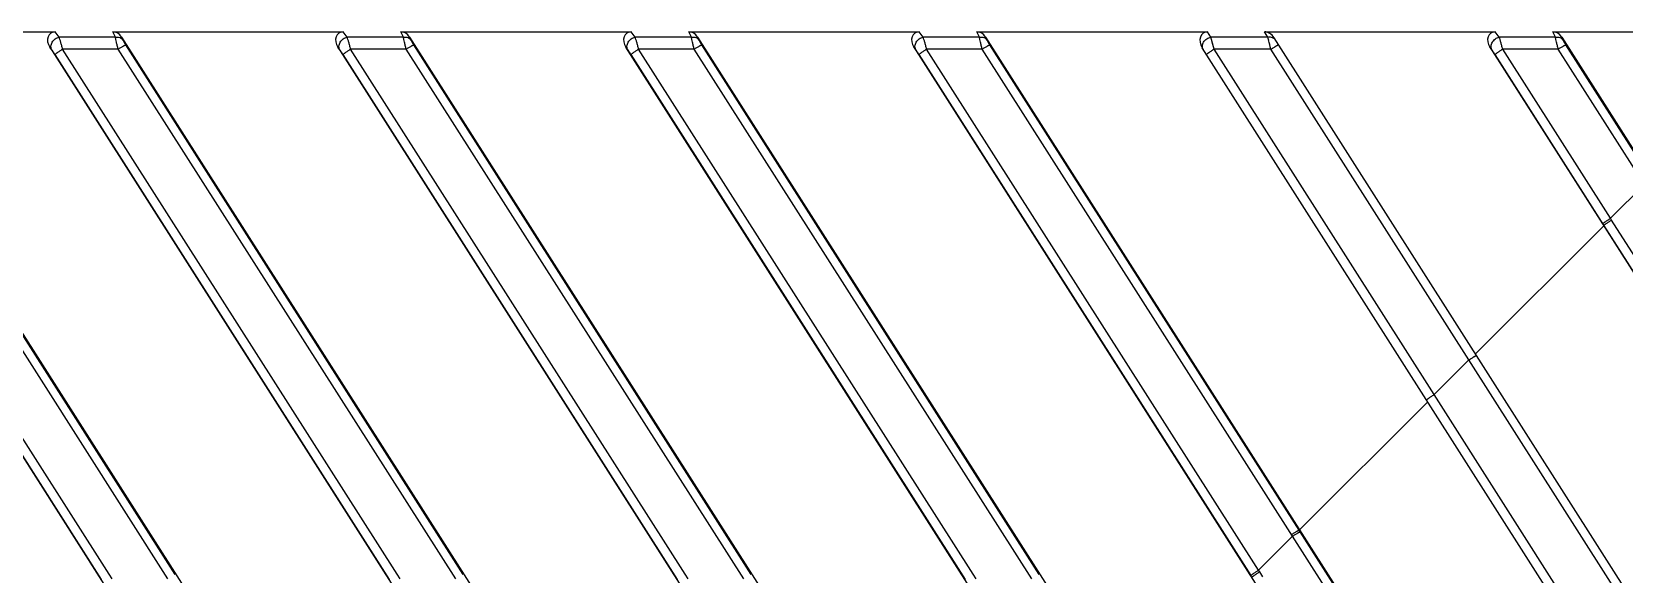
# Model space of a CAD drawing. Header units: millimetres. Extents: x 3299 to 14264, y 1863 to 5555.
# Drawn here: x 12479.5 to 12532.6, y 3770.2 to 3788.3 of the extents above; entities that cross this region are included whole.
import ezdxf

# ---------------------------------------------------------------- set-up
doc = ezdxf.new("R2010")
doc.units = ezdxf.units.MM

# ---------------------------------------------------------------- blocks, each defined once
blk = doc.blocks.new('1111')
at = {"color": 7, "linetype": 'Continuous'}
for p, q in [((16501.54, 7051.134), (16509.215, 7051.134)), ((16501.831, 7050.956), (16602.197, 6893.412)), ((16513.223, 7033.034), (16501.967, 7050.703)), ((16509.355, 7050.959), (16509.215, 7051.134)), ((16511.226, 7050.959), (16509.355, 7050.959)), ((16511.144, 7051.134), (16518.819, 7051.134)), ((16511.226, 7050.959), (16511.144, 7051.134)), ((16511.478, 7050.864), (16511.435, 7050.956)), ((16511.435, 7050.956), (16602.197, 6908.488)), ((16522.827, 7033.034), (16511.571, 7050.703)), ((16518.959, 7050.959), (16518.819, 7051.134)), ((16520.83, 7050.959), (16518.959, 7050.959)), ((16520.748, 7051.134), (16528.423, 7051.134)), ((16520.83, 7050.959), (16520.748, 7051.134)), ((16521.039, 7050.956), (16602.197, 6923.563)), ((16521.082, 7050.864), (16521.039, 7050.956)), ((16532.432, 7033.034), (16521.175, 7050.703)), ((16528.563, 7050.959), (16528.423, 7051.134)), ((16530.434, 7050.959), (16528.563, 7050.959)), ((16530.352, 7051.134), (16538.027, 7051.134)), ((16530.434, 7050.959), (16530.352, 7051.134)), ((16530.643, 7050.956), (16602.197, 6938.638)), ((16530.686, 7050.864), (16530.643, 7050.956)), ((16542.036, 7033.034), (16530.779, 7050.703)), ((16538.167, 7050.959), (16538.027, 7051.134)), ((16540.038, 7050.959), (16538.167, 7050.959)), ((16539.956, 7051.134), (16547.648, 7051.134)), ((16540.038, 7050.959), (16539.956, 7051.134)), ((16540.29, 7050.864), (16540.247, 7050.956)), ((16540.247, 7050.956), (16602.197, 6953.714)), ((16550.696, 7034.516), (16540.383, 7050.703)), ((16547.759, 7050.959), (16547.648, 7051.134)), ((16549.656, 7050.959), (16547.759, 7050.959)), ((16547.862, 7050.557), (16547.759, 7050.959)), ((16547.772, 7050.91), (16547.759, 7050.959)), ((16547.787, 7050.851), (16547.772, 7050.91)), ((16547.822, 7050.715), (16547.804, 7050.785)), ((16547.841, 7050.638), (16547.822, 7050.715)), ((16549.545, 7051.134), (16557.235, 7051.134)), ((16549.656, 7050.959), (16549.545, 7051.134)), ((16549.759, 7050.557), (16549.656, 7050.959)), ((16549.669, 7050.908), (16549.656, 7050.959)), ((16549.685, 7050.847), (16549.669, 7050.908)), ((16549.72, 7050.711), (16549.702, 7050.781)), ((16549.738, 7050.637), (16549.72, 7050.711)), ((16562.793, 7030.64), (16549.862, 7050.939)), ((16557.375, 7050.959), (16557.235, 7051.134)), ((16559.247, 7050.959), (16557.375, 7050.959)), ((16559.164, 7051.134), (16566.856, 7051.134)), ((16559.247, 7050.959), (16559.164, 7051.134)), ((16559.455, 7050.956), (16571.703, 7031.73)), ((16559.498, 7050.864), (16559.455, 7050.956)), ((16562.429, 7046.249), (16559.591, 7050.703)), ((16499.433, 7050.624), (16601.677, 6890.134)), ((16510.765, 7032.873), (16499.61, 7050.382)), ((16511.017, 7033.047), (16499.863, 7050.557)), ((16512.972, 7032.888), (16501.716, 7050.557)), ((16509.102, 7050.543), (16509.037, 7050.624)), ((16509.037, 7050.624), (16601.677, 6905.209)), ((16520.369, 7032.873), (16509.214, 7050.382)), ((16511.32, 7050.557), (16509.467, 7050.557)), ((16520.621, 7033.047), (16509.467, 7050.557)), ((16522.576, 7032.888), (16511.32, 7050.557)), ((16518.706, 7050.543), (16518.641, 7050.624)), ((16518.641, 7050.624), (16601.677, 6920.285)), ((16529.973, 7032.873), (16518.818, 7050.382)), ((16520.924, 7050.557), (16519.071, 7050.557)), ((16530.225, 7033.047), (16519.071, 7050.557)), ((16532.18, 7032.888), (16520.924, 7050.557)), ((16528.311, 7050.543), (16528.245, 7050.624)), ((16561.534, 6998.372), (16528.245, 7050.624)), ((16539.577, 7032.873), (16528.422, 7050.382)), ((16530.528, 7050.557), (16528.675, 7050.557)), ((16539.829, 7033.047), (16528.675, 7050.557)), ((16541.784, 7032.888), (16530.528, 7050.557)), ((16537.915, 7050.543), (16537.849, 7050.624)), ((16537.849, 7050.624), (16601.677, 6950.435)), ((16549.095, 7033.007), (16538.026, 7050.382)), ((16540.132, 7050.557), (16538.279, 7050.557)), ((16549.348, 7033.182), (16538.279, 7050.557)), ((16550.48, 7034.314), (16540.132, 7050.557)), ((16561.631, 7028.37), (16547.465, 7050.606)), ((16547.862, 7050.557), (16547.841, 7050.638)), ((16549.759, 7050.557), (16547.862, 7050.557)), ((16555.202, 7039.036), (16547.862, 7050.557)), ((16549.759, 7050.557), (16549.738, 7050.637)), ((16556.36, 7040.194), (16549.759, 7050.557)), ((16557.123, 7050.543), (16557.058, 7050.624)), ((16557.058, 7050.624), (16568.256, 7033.046)), ((16560.864, 7044.684), (16557.235, 7050.382)), ((16559.34, 7050.557), (16557.487, 7050.557)), ((16561.081, 7044.915), (16557.487, 7050.557)), ((16562.213, 7046.047), (16559.34, 7050.557)), ((16562.213, 7046.047), (16561.081, 7044.915)), ((16561.117, 7044.859), (16561.081, 7044.915)), ((16568.703, 7032.953), (16561.117, 7044.859)), ((16560.855, 7044.664), (16556.582, 7040.391)), ((16560.855, 7044.664), (16560.864, 7044.684)), ((16568.292, 7033.024), (16560.864, 7044.684)), ((16556.36, 7040.194), (16555.202, 7039.036)), ((16562.62, 7030.37), (16556.36, 7040.194)), ((16561.77, 7028.727), (16555.202, 7039.036)), ((16554.988, 7038.797), (16550.715, 7034.524)), ((16550.48, 7034.314), (16549.348, 7033.182)), ((16552.487, 7031.163), (16550.48, 7034.314)), ((16550.715, 7034.524), (16550.696, 7034.516)), ((16550.731, 7034.46), (16550.696, 7034.516)), ((16552.737, 7031.311), (16550.731, 7034.46)), ((16549.384, 7033.126), (16549.348, 7033.182)), ((16511.119, 7032.888), (16511.017, 7033.047)), ((16520.723, 7032.888), (16520.621, 7033.047)), ((16530.327, 7032.888), (16530.225, 7033.047)), ((16539.931, 7032.888), (16539.829, 7033.047)), ((16549.488, 7032.962), (16549.384, 7033.126))]:
    blk.add_line(p, q, dxfattribs=at)
for centre, major_axis, ratio, start_param, end_param in [((16509.299, 7050.773), (-0.234, 0.314), 0.765335, -0.518828, 1.474543), ((16511.193, 7050.773), (-0.149, 0.341), 0.805684, -1.379657, -0.33903), ((16518.903, 7050.773), (-0.234, 0.314), 0.765335, -0.518828, 1.474543), ((16520.797, 7050.773), (-0.149, 0.341), 0.805684, -1.379657, -0.33903), ((16528.507, 7050.773), (-0.234, 0.314), 0.765335, -0.518828, 1.474543), ((16530.401, 7050.773), (-0.149, 0.341), 0.805684, -1.379657, -0.33903), ((16538.111, 7050.773), (-0.234, 0.314), 0.765335, -0.518828, 1.474543), ((16540.005, 7050.773), (-0.149, 0.341), 0.805684, -1.379657, -0.33903), ((16547.715, 7050.773), (-0.194, 0.328), 0.787311, -0.43637, 1.612024), ((16549.612, 7050.773), (-0.194, 0.328), 0.787311, -1.529569, -0.43637), ((16557.319, 7050.773), (-0.234, 0.314), 0.765335, -0.518828, 1.474543), ((16559.214, 7050.773), (-0.149, 0.341), 0.805684, -1.379657, -0.33903)]:
    blk.add_ellipse(centre, major_axis=major_axis, ratio=ratio, start_param=start_param, end_param=end_param, dxfattribs=at)
for points, knots in [([(16509.102, 7050.543), (16509.093, 7050.561), (16509.079, 7050.6), (16509.076, 7050.664), (16509.09, 7050.73), (16509.121, 7050.794), (16509.165, 7050.852), (16509.221, 7050.901), (16509.285, 7050.939), (16509.332, 7050.954), (16509.355, 7050.959)], [0, 0, 0, 0, 0.108446, 0.222206, 0.342834, 0.470077, 0.602232, 0.736634, 0.870191, 1, 1, 1, 1]), ([(16509.467, 7050.557), (16509.457, 7050.596), (16509.437, 7050.673), (16509.407, 7050.782), (16509.38, 7050.877), (16509.363, 7050.934), (16509.355, 7050.959)], [0, 0, 0, 0, 0.294855, 0.570015, 0.8099, 1, 1, 1, 1]), ([(16511.226, 7050.959), (16511.251, 7050.962), (16511.3, 7050.963), (16511.371, 7050.947), (16511.432, 7050.914), (16511.465, 7050.882), (16511.478, 7050.864)], [0, 0, 0, 0, 0.266688, 0.522215, 0.765823, 1, 1, 1, 1]), ([(16511.32, 7050.557), (16511.31, 7050.596), (16511.29, 7050.673), (16511.264, 7050.781), (16511.246, 7050.864), (16511.233, 7050.922), (16511.228, 7050.948), (16511.226, 7050.959)], [0, 0, 0, 0, 0.296022, 0.572054, 0.811812, 0.913254, 1, 1, 1, 1]), ([(16511.32, 7050.557), (16511.335, 7050.566), (16511.365, 7050.585), (16511.409, 7050.612), (16511.45, 7050.637), (16511.481, 7050.656), (16511.504, 7050.669), (16511.519, 7050.677), (16511.532, 7050.685), (16511.544, 7050.691), (16511.553, 7050.696), (16511.561, 7050.699), (16511.566, 7050.702), (16511.569, 7050.703), (16511.571, 7050.703), (16511.571, 7050.703)], [0, 0, 0, 0, 0.185904, 0.364799, 0.530709, 0.67822, 0.743524, 0.802455, 0.854544, 0.899355, 0.936537, 0.96581, 0.98697, 0.994492, 1, 1, 1, 1]), ([(16511.571, 7050.703), (16511.561, 7050.718), (16511.543, 7050.748), (16511.517, 7050.791), (16511.498, 7050.824), (16511.485, 7050.848), (16511.48, 7050.859), (16511.478, 7050.864)], [0, 0, 0, 0, 0.288365, 0.562002, 0.805684, 0.910388, 1, 1, 1, 1]), ([(16518.706, 7050.543), (16518.697, 7050.561), (16518.683, 7050.6), (16518.68, 7050.664), (16518.694, 7050.73), (16518.725, 7050.794), (16518.769, 7050.852), (16518.825, 7050.901), (16518.889, 7050.939), (16518.936, 7050.954), (16518.959, 7050.959)], [0, 0, 0, 0, 0.108446, 0.222206, 0.342834, 0.470077, 0.602232, 0.736634, 0.870191, 1, 1, 1, 1]), ([(16519.071, 7050.557), (16519.061, 7050.596), (16519.041, 7050.673), (16519.011, 7050.782), (16518.985, 7050.877), (16518.967, 7050.934), (16518.959, 7050.959)], [0, 0, 0, 0, 0.294855, 0.570015, 0.8099, 1, 1, 1, 1]), ([(16520.83, 7050.959), (16520.855, 7050.962), (16520.904, 7050.963), (16520.975, 7050.947), (16521.037, 7050.914), (16521.069, 7050.882), (16521.082, 7050.864)], [0, 0, 0, 0, 0.266688, 0.522215, 0.765823, 1, 1, 1, 1]), ([(16520.924, 7050.557), (16520.914, 7050.596), (16520.895, 7050.673), (16520.868, 7050.781), (16520.85, 7050.864), (16520.837, 7050.922), (16520.832, 7050.948), (16520.83, 7050.959)], [0, 0, 0, 0, 0.296022, 0.572054, 0.811812, 0.913254, 1, 1, 1, 1]), ([(16520.924, 7050.557), (16520.939, 7050.566), (16520.969, 7050.585), (16521.013, 7050.612), (16521.054, 7050.637), (16521.085, 7050.656), (16521.108, 7050.669), (16521.123, 7050.677), (16521.136, 7050.685), (16521.148, 7050.691), (16521.157, 7050.696), (16521.165, 7050.699), (16521.17, 7050.702), (16521.173, 7050.703), (16521.175, 7050.703), (16521.175, 7050.703)], [0, 0, 0, 0, 0.185904, 0.364799, 0.530709, 0.67822, 0.743524, 0.802455, 0.854544, 0.899355, 0.936537, 0.96581, 0.98697, 0.994492, 1, 1, 1, 1]), ([(16521.175, 7050.703), (16521.166, 7050.718), (16521.147, 7050.748), (16521.121, 7050.791), (16521.102, 7050.824), (16521.089, 7050.848), (16521.084, 7050.859), (16521.082, 7050.864)], [0, 0, 0, 0, 0.288365, 0.562002, 0.805684, 0.910388, 1, 1, 1, 1]), ([(16528.311, 7050.543), (16528.301, 7050.561), (16528.287, 7050.6), (16528.284, 7050.664), (16528.299, 7050.73), (16528.329, 7050.794), (16528.373, 7050.852), (16528.429, 7050.901), (16528.493, 7050.939), (16528.54, 7050.954), (16528.563, 7050.959)], [0, 0, 0, 0, 0.108446, 0.222206, 0.342834, 0.470077, 0.602232, 0.736634, 0.870191, 1, 1, 1, 1]), ([(16528.675, 7050.557), (16528.665, 7050.596), (16528.645, 7050.673), (16528.615, 7050.782), (16528.589, 7050.877), (16528.571, 7050.934), (16528.563, 7050.959)], [0, 0, 0, 0, 0.294855, 0.570015, 0.8099, 1, 1, 1, 1]), ([(16530.434, 7050.959), (16530.459, 7050.962), (16530.509, 7050.963), (16530.579, 7050.947), (16530.641, 7050.914), (16530.673, 7050.882), (16530.686, 7050.864)], [0, 0, 0, 0, 0.266688, 0.522215, 0.765823, 1, 1, 1, 1]), ([(16530.528, 7050.557), (16530.518, 7050.596), (16530.499, 7050.673), (16530.473, 7050.781), (16530.454, 7050.864), (16530.442, 7050.922), (16530.437, 7050.948), (16530.434, 7050.959)], [0, 0, 0, 0, 0.296022, 0.572054, 0.811812, 0.913254, 1, 1, 1, 1]), ([(16530.528, 7050.557), (16530.543, 7050.566), (16530.573, 7050.585), (16530.617, 7050.612), (16530.658, 7050.637), (16530.689, 7050.656), (16530.712, 7050.669), (16530.727, 7050.677), (16530.74, 7050.685), (16530.752, 7050.691), (16530.761, 7050.696), (16530.769, 7050.699), (16530.774, 7050.702), (16530.777, 7050.703), (16530.779, 7050.703), (16530.779, 7050.703)], [0, 0, 0, 0, 0.185904, 0.364799, 0.530709, 0.67822, 0.743524, 0.802455, 0.854544, 0.899355, 0.936537, 0.96581, 0.98697, 0.994492, 1, 1, 1, 1]), ([(16530.779, 7050.703), (16530.77, 7050.718), (16530.751, 7050.748), (16530.725, 7050.791), (16530.706, 7050.824), (16530.694, 7050.848), (16530.688, 7050.859), (16530.686, 7050.864)], [0, 0, 0, 0, 0.288365, 0.562002, 0.805684, 0.910388, 1, 1, 1, 1]), ([(16537.915, 7050.543), (16537.905, 7050.561), (16537.891, 7050.6), (16537.888, 7050.664), (16537.903, 7050.73), (16537.933, 7050.794), (16537.977, 7050.852), (16538.033, 7050.901), (16538.097, 7050.939), (16538.144, 7050.954), (16538.167, 7050.959)], [0, 0, 0, 0, 0.108446, 0.222206, 0.342834, 0.470077, 0.602232, 0.736634, 0.870191, 1, 1, 1, 1]), ([(16538.279, 7050.557), (16538.269, 7050.596), (16538.249, 7050.673), (16538.219, 7050.782), (16538.193, 7050.877), (16538.175, 7050.934), (16538.167, 7050.959)], [0, 0, 0, 0, 0.294855, 0.570015, 0.8099, 1, 1, 1, 1]), ([(16540.038, 7050.959), (16540.063, 7050.962), (16540.113, 7050.963), (16540.183, 7050.947), (16540.245, 7050.914), (16540.277, 7050.882), (16540.29, 7050.864)], [0, 0, 0, 0, 0.266688, 0.522215, 0.765823, 1, 1, 1, 1]), ([(16540.132, 7050.557), (16540.122, 7050.596), (16540.103, 7050.673), (16540.077, 7050.781), (16540.058, 7050.864), (16540.046, 7050.922), (16540.041, 7050.948), (16540.038, 7050.959)], [0, 0, 0, 0, 0.296022, 0.572054, 0.811812, 0.913254, 1, 1, 1, 1]), ([(16540.132, 7050.557), (16540.147, 7050.566), (16540.177, 7050.585), (16540.221, 7050.612), (16540.262, 7050.637), (16540.293, 7050.656), (16540.316, 7050.669), (16540.331, 7050.677), (16540.344, 7050.685), (16540.356, 7050.691), (16540.366, 7050.696), (16540.373, 7050.699), (16540.378, 7050.702), (16540.382, 7050.703), (16540.383, 7050.703), (16540.383, 7050.703)], [0, 0, 0, 0, 0.185904, 0.364799, 0.530709, 0.67822, 0.743524, 0.802455, 0.854544, 0.899355, 0.936537, 0.96581, 0.98697, 0.994492, 1, 1, 1, 1]), ([(16540.383, 7050.703), (16540.374, 7050.718), (16540.355, 7050.748), (16540.329, 7050.791), (16540.31, 7050.824), (16540.298, 7050.848), (16540.292, 7050.859), (16540.29, 7050.864)], [0, 0, 0, 0, 0.288365, 0.562002, 0.805684, 0.910388, 1, 1, 1, 1]), ([(16547.506, 7050.541), (16547.495, 7050.559), (16547.478, 7050.599), (16547.471, 7050.664), (16547.484, 7050.732), (16547.514, 7050.797), (16547.56, 7050.856), (16547.618, 7050.905), (16547.686, 7050.941), (16547.735, 7050.955), (16547.759, 7050.959)], [0, 0, 0, 0, 0.109987, 0.223394, 0.342558, 0.468111, 0.599081, 0.733294, 0.867897, 1, 1, 1, 1]), ([(16549.656, 7050.959), (16549.682, 7050.964), (16549.732, 7050.966), (16549.793, 7050.953), (16549.836, 7050.933), (16549.865, 7050.914), (16549.89, 7050.891), (16549.903, 7050.873), (16549.909, 7050.864)], [0, 0, 0, 0, 0.269082, 0.523865, 0.646361, 0.765982, 0.883591, 1, 1, 1, 1]), ([(16549.759, 7050.557), (16549.775, 7050.567), (16549.807, 7050.587), (16549.853, 7050.615), (16549.89, 7050.637), (16549.917, 7050.654), (16549.935, 7050.664), (16549.952, 7050.674), (16549.966, 7050.682), (16549.979, 7050.689), (16549.99, 7050.695), (16549.999, 7050.699), (16550.005, 7050.702), (16550.009, 7050.703), (16550.011, 7050.703), (16550.012, 7050.703), (16550.012, 7050.703)], [0, 0, 0, 0, 0.19579, 0.383349, 0.555642, 0.634072, 0.706353, 0.771833, 0.829892, 0.880017, 0.92174, 0.954701, 0.978644, 0.993469, 0.997603, 1, 1, 1, 1]), ([(16557.123, 7050.543), (16557.113, 7050.561), (16557.099, 7050.6), (16557.097, 7050.664), (16557.111, 7050.73), (16557.141, 7050.794), (16557.186, 7050.852), (16557.242, 7050.901), (16557.305, 7050.939), (16557.352, 7050.954), (16557.375, 7050.959)], [0, 0, 0, 0, 0.108446, 0.222206, 0.342834, 0.470077, 0.602232, 0.736634, 0.870191, 1, 1, 1, 1]), ([(16557.487, 7050.557), (16557.477, 7050.596), (16557.457, 7050.673), (16557.428, 7050.782), (16557.401, 7050.877), (16557.384, 7050.934), (16557.375, 7050.959)], [0, 0, 0, 0, 0.294855, 0.570015, 0.8099, 1, 1, 1, 1]), ([(16559.247, 7050.959), (16559.271, 7050.962), (16559.321, 7050.963), (16559.391, 7050.947), (16559.453, 7050.914), (16559.485, 7050.882), (16559.498, 7050.864)], [0, 0, 0, 0, 0.266688, 0.522215, 0.765823, 1, 1, 1, 1]), ([(16559.34, 7050.557), (16559.33, 7050.596), (16559.311, 7050.673), (16559.285, 7050.781), (16559.266, 7050.864), (16559.254, 7050.922), (16559.249, 7050.948), (16559.247, 7050.959)], [0, 0, 0, 0, 0.296022, 0.572054, 0.811812, 0.913254, 1, 1, 1, 1]), ([(16559.34, 7050.557), (16559.355, 7050.566), (16559.385, 7050.585), (16559.429, 7050.612), (16559.47, 7050.637), (16559.502, 7050.656), (16559.524, 7050.669), (16559.539, 7050.677), (16559.553, 7050.685), (16559.564, 7050.691), (16559.574, 7050.696), (16559.581, 7050.699), (16559.587, 7050.702), (16559.59, 7050.703), (16559.591, 7050.703), (16559.591, 7050.703)], [0, 0, 0, 0, 0.185904, 0.364799, 0.530709, 0.67822, 0.743524, 0.802455, 0.854544, 0.899355, 0.936537, 0.96581, 0.98697, 0.994492, 1, 1, 1, 1]), ([(16559.591, 7050.703), (16559.582, 7050.718), (16559.563, 7050.748), (16559.538, 7050.791), (16559.519, 7050.824), (16559.506, 7050.848), (16559.5, 7050.859), (16559.498, 7050.864)], [0, 0, 0, 0, 0.288365, 0.562002, 0.805684, 0.910388, 1, 1, 1, 1]), ([(16509.214, 7050.382), (16509.204, 7050.398), (16509.184, 7050.428), (16509.155, 7050.471), (16509.128, 7050.509), (16509.111, 7050.533), (16509.102, 7050.543)], [0, 0, 0, 0, 0.283805, 0.553751, 0.79746, 1, 1, 1, 1]), ([(16509.214, 7050.382), (16509.214, 7050.382), (16509.215, 7050.383), (16509.218, 7050.386), (16509.222, 7050.39), (16509.229, 7050.396), (16509.238, 7050.403), (16509.249, 7050.411), (16509.262, 7050.421), (16509.277, 7050.431), (16509.3, 7050.447), (16509.332, 7050.469), (16509.374, 7050.497), (16509.42, 7050.526), (16509.451, 7050.546), (16509.467, 7050.557)], [0, 0, 0, 0, 0.005447, 0.012949, 0.034183, 0.063671, 0.101187, 0.146426, 0.199004, 0.258449, 0.324251, 0.472521, 0.638548, 0.816504, 1, 1, 1, 1]), ([(16518.818, 7050.382), (16518.808, 7050.398), (16518.789, 7050.428), (16518.759, 7050.471), (16518.732, 7050.509), (16518.715, 7050.533), (16518.706, 7050.543)], [0, 0, 0, 0, 0.283805, 0.553751, 0.79746, 1, 1, 1, 1]), ([(16518.818, 7050.382), (16518.819, 7050.382), (16518.819, 7050.383), (16518.822, 7050.386), (16518.826, 7050.39), (16518.833, 7050.396), (16518.842, 7050.403), (16518.853, 7050.411), (16518.866, 7050.421), (16518.881, 7050.431), (16518.904, 7050.447), (16518.937, 7050.469), (16518.979, 7050.497), (16519.024, 7050.526), (16519.055, 7050.546), (16519.071, 7050.557)], [0, 0, 0, 0, 0.005447, 0.012949, 0.034183, 0.063671, 0.101187, 0.146426, 0.199004, 0.258449, 0.324251, 0.472521, 0.638548, 0.816504, 1, 1, 1, 1]), ([(16528.422, 7050.382), (16528.412, 7050.398), (16528.393, 7050.428), (16528.363, 7050.471), (16528.336, 7050.509), (16528.319, 7050.533), (16528.311, 7050.543)], [0, 0, 0, 0, 0.283805, 0.553751, 0.79746, 1, 1, 1, 1]), ([(16528.422, 7050.382), (16528.423, 7050.382), (16528.423, 7050.383), (16528.426, 7050.386), (16528.43, 7050.39), (16528.437, 7050.396), (16528.446, 7050.403), (16528.457, 7050.411), (16528.471, 7050.421), (16528.485, 7050.431), (16528.508, 7050.447), (16528.541, 7050.469), (16528.583, 7050.497), (16528.628, 7050.526), (16528.659, 7050.546), (16528.675, 7050.557)], [0, 0, 0, 0, 0.005447, 0.012949, 0.034183, 0.063671, 0.101187, 0.146426, 0.199004, 0.258449, 0.324251, 0.472521, 0.638548, 0.816504, 1, 1, 1, 1]), ([(16538.026, 7050.382), (16538.016, 7050.398), (16537.997, 7050.428), (16537.968, 7050.471), (16537.94, 7050.509), (16537.923, 7050.533), (16537.915, 7050.543)], [0, 0, 0, 0, 0.283805, 0.553751, 0.79746, 1, 1, 1, 1]), ([(16538.026, 7050.382), (16538.027, 7050.382), (16538.028, 7050.383), (16538.03, 7050.386), (16538.034, 7050.39), (16538.041, 7050.396), (16538.05, 7050.403), (16538.062, 7050.411), (16538.075, 7050.421), (16538.089, 7050.431), (16538.112, 7050.447), (16538.145, 7050.469), (16538.187, 7050.497), (16538.232, 7050.526), (16538.263, 7050.546), (16538.279, 7050.557)], [0, 0, 0, 0, 0.005447, 0.012949, 0.034183, 0.063671, 0.101187, 0.146426, 0.199004, 0.258449, 0.324251, 0.472521, 0.638548, 0.816504, 1, 1, 1, 1]), ([(16547.609, 7050.38), (16547.609, 7050.381), (16547.609, 7050.381), (16547.61, 7050.383), (16547.613, 7050.386), (16547.619, 7050.391), (16547.627, 7050.398), (16547.637, 7050.406), (16547.65, 7050.415), (16547.664, 7050.425), (16547.681, 7050.437), (16547.7, 7050.45), (16547.727, 7050.469), (16547.765, 7050.494), (16547.812, 7050.525), (16547.845, 7050.546), (16547.862, 7050.557)], [0, 0, 0, 0, 0.002371, 0.006532, 0.021536, 0.045796, 0.079187, 0.121425, 0.172116, 0.230754, 0.29678, 0.369527, 0.448291, 0.620626, 0.807025, 1, 1, 1, 1]), ([(16557.235, 7050.382), (16557.225, 7050.398), (16557.205, 7050.428), (16557.176, 7050.471), (16557.149, 7050.509), (16557.131, 7050.533), (16557.123, 7050.543)], [0, 0, 0, 0, 0.283805, 0.553751, 0.79746, 1, 1, 1, 1]), ([(16557.235, 7050.382), (16557.235, 7050.382), (16557.236, 7050.383), (16557.238, 7050.386), (16557.243, 7050.39), (16557.25, 7050.396), (16557.259, 7050.403), (16557.27, 7050.411), (16557.283, 7050.421), (16557.298, 7050.431), (16557.321, 7050.447), (16557.353, 7050.469), (16557.395, 7050.497), (16557.44, 7050.526), (16557.471, 7050.546), (16557.487, 7050.557)], [0, 0, 0, 0, 0.005447, 0.012949, 0.034183, 0.063671, 0.101187, 0.146426, 0.199004, 0.258449, 0.324251, 0.472521, 0.638548, 0.816504, 1, 1, 1, 1]), ([(16560.829, 7044.74), (16560.829, 7044.741), (16560.83, 7044.742), (16560.832, 7044.745), (16560.837, 7044.749), (16560.843, 7044.754), (16560.853, 7044.761), (16560.864, 7044.77), (16560.877, 7044.779), (16560.892, 7044.79), (16560.915, 7044.806), (16560.947, 7044.828), (16560.989, 7044.855), (16561.034, 7044.885), (16561.065, 7044.905), (16561.081, 7044.915)], [0, 0, 0, 0, 0.005447, 0.012949, 0.034183, 0.063671, 0.101187, 0.146426, 0.199004, 0.258449, 0.324251, 0.472521, 0.638548, 0.816504, 1, 1, 1, 1]), ([(16560.864, 7044.684), (16560.865, 7044.685), (16560.865, 7044.686), (16560.868, 7044.688), (16560.872, 7044.692), (16560.879, 7044.698), (16560.888, 7044.705), (16560.9, 7044.713), (16560.913, 7044.723), (16560.927, 7044.733), (16560.95, 7044.749), (16560.983, 7044.771), (16561.025, 7044.799), (16561.07, 7044.829), (16561.101, 7044.849), (16561.117, 7044.859)], [0, 0, 0, 0, 0.005446, 0.012947, 0.034179, 0.063666, 0.101182, 0.146421, 0.199, 0.258445, 0.324247, 0.472518, 0.638546, 0.816503, 1, 1, 1, 1]), ([(16556.36, 7040.194), (16556.377, 7040.205), (16556.408, 7040.225), (16556.454, 7040.253), (16556.491, 7040.275), (16556.518, 7040.291), (16556.536, 7040.302), (16556.553, 7040.311), (16556.568, 7040.32), (16556.581, 7040.327), (16556.591, 7040.332), (16556.6, 7040.337), (16556.607, 7040.339), (16556.611, 7040.341), (16556.613, 7040.341), (16556.613, 7040.341), (16556.613, 7040.341)], [0, 0, 0, 0, 0.19579, 0.383349, 0.555642, 0.634073, 0.706353, 0.771833, 0.829892, 0.880017, 0.92174, 0.954701, 0.978644, 0.993469, 0.997603, 1, 1, 1, 1]), ([(16554.949, 7038.859), (16554.948, 7038.86), (16554.949, 7038.86), (16554.95, 7038.862), (16554.953, 7038.865), (16554.958, 7038.87), (16554.967, 7038.877), (16554.977, 7038.885), (16554.989, 7038.894), (16555.004, 7038.904), (16555.021, 7038.916), (16555.039, 7038.929), (16555.067, 7038.948), (16555.104, 7038.973), (16555.152, 7039.004), (16555.185, 7039.025), (16555.202, 7039.036)], [0, 0, 0, 0, 0.002371, 0.006532, 0.021536, 0.045796, 0.079187, 0.121425, 0.172116, 0.230754, 0.29678, 0.369527, 0.44829, 0.620626, 0.807025, 1, 1, 1, 1]), ([(16550.444, 7034.37), (16550.459, 7034.379), (16550.489, 7034.398), (16550.533, 7034.425), (16550.574, 7034.45), (16550.606, 7034.469), (16550.628, 7034.482), (16550.643, 7034.491), (16550.657, 7034.498), (16550.668, 7034.504), (16550.678, 7034.509), (16550.685, 7034.513), (16550.691, 7034.515), (16550.694, 7034.516), (16550.695, 7034.516), (16550.696, 7034.516)], [0, 0, 0, 0, 0.185904, 0.364799, 0.530709, 0.67822, 0.743524, 0.802455, 0.854544, 0.899355, 0.936537, 0.96581, 0.98697, 0.994492, 1, 1, 1, 1]), ([(16550.48, 7034.314), (16550.495, 7034.323), (16550.525, 7034.342), (16550.569, 7034.369), (16550.61, 7034.394), (16550.641, 7034.413), (16550.664, 7034.426), (16550.679, 7034.435), (16550.692, 7034.442), (16550.704, 7034.448), (16550.713, 7034.453), (16550.721, 7034.457), (16550.726, 7034.459), (16550.729, 7034.46), (16550.731, 7034.46), (16550.731, 7034.46)], [0, 0, 0, 0, 0.185904, 0.364799, 0.530709, 0.678219, 0.743524, 0.802455, 0.854544, 0.899355, 0.936537, 0.96581, 0.98697, 0.994492, 1, 1, 1, 1]), ([(16549.095, 7033.007), (16549.096, 7033.008), (16549.096, 7033.009), (16549.099, 7033.011), (16549.103, 7033.015), (16549.11, 7033.021), (16549.119, 7033.028), (16549.13, 7033.036), (16549.143, 7033.046), (16549.158, 7033.056), (16549.181, 7033.072), (16549.214, 7033.094), (16549.256, 7033.122), (16549.301, 7033.152), (16549.332, 7033.172), (16549.348, 7033.182)], [0, 0, 0, 0, 0.005447, 0.012949, 0.034183, 0.063671, 0.101187, 0.146426, 0.199004, 0.258449, 0.324251, 0.472521, 0.638548, 0.816504, 1, 1, 1, 1]), ([(16549.131, 7032.951), (16549.131, 7032.951), (16549.132, 7032.952), (16549.135, 7032.955), (16549.139, 7032.959), (16549.146, 7032.965), (16549.155, 7032.972), (16549.166, 7032.98), (16549.179, 7032.99), (16549.194, 7033), (16549.217, 7033.016), (16549.249, 7033.038), (16549.291, 7033.066), (16549.337, 7033.096), (16549.368, 7033.115), (16549.384, 7033.126)], [0, 0, 0, 0, 0.005446, 0.012947, 0.034179, 0.063666, 0.101182, 0.146421, 0.199, 0.258445, 0.324247, 0.472518, 0.638546, 0.816503, 1, 1, 1, 1])]:
    blk.add_open_spline(points, degree=3, knots=knots, dxfattribs=at)
blk = doc.blocks.new('*U162')
blk.add_blockref('1111', (-16308.281, -6888.884))
blk = doc.blocks.new('*U163')
at = {"color": 0, "linetype": 'ByBlock', "lineweight": -2, "transparency": 16777216}
blk.add_blockref('*U162', (2400, 337.5), dxfattribs=at)

msp = doc.modelspace()

# ---------------------------------------------------------------- block references
msp.add_blockref('*U163', (9879.37292, 3288.5531))

doc.saveas('drawing.dxf')
